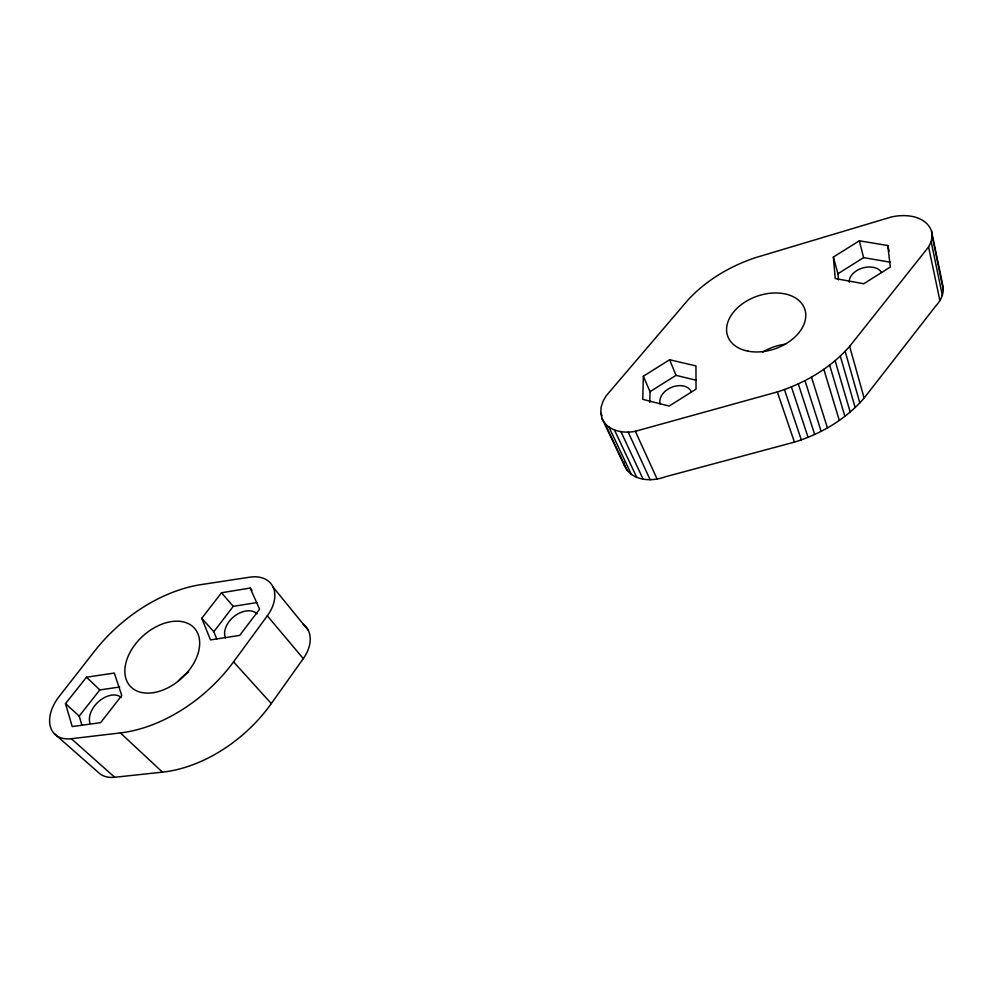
<?xml version="1.0" encoding="UTF-8"?>
<svg xmlns="http://www.w3.org/2000/svg" width="993" height="993" viewBox="0 0 993 993"><rect width="100%" height="100%" fill="white"/><g stroke="black" fill="none" stroke-linecap="round" stroke-linejoin="round"><path stroke-width="1.49" d="M649.794 402.438L650.03 391.676L643.352 376.223L669.642 359.739L695.956 365.921L696.043 389.144L669.121 406.075L642.756 399.323L643.352 376.223M600.753 412.927L601.125 407.105L603.061 401.16L606.251 395.723L688.31 299.601C706.47 280.1 730.091 266.186 755.239 257.733L891.379 216.971C905.479 213.768 925.426 215.456 931.508 230.873L942.655 284.693C944.79 292.575 941.016 300.544 935.605 306.179L864.133 398.069C845.924 419.245 820.975 433.929 794.437 442.121L664.938 476.888C651.234 482.114 631.25 480.811 624.498 465.717L601.969 418.363L600.753 412.927L602.068 415.707M601.969 418.363C607.406 430.95 623.17 433.792 635.346 431.285L777.32 391.937C804.727 383.236 830.558 368.105 849.636 346.358L928.579 246.947L931.149 241.733L932.191 236.173L931.508 230.873M54.491 733.839L98.158 772.269A35.649 23.857 -45.2 0 0 114.729 777.271L162.467 772.144A121.481 82.059 -42.1 0 0 271.3 703.578L303.299 658.62A34.569 24.242 -40.1 0 0 303.113 623.952M71.335 738.718L120.389 732.921A125.974 82.047 -41.4 0 0 233.554 661.859L267.316 615.809A35.86 24.266 -39.4 0 0 249.851 577.181L201.48 584.542A132.094 89.246 -43 0 0 94.211 651.569L59.146 696.49A37.002 23.882 -44.3 0 0 71.335 738.718L114.729 777.271M216.747 638.933L213.818 631.759L233.256 606.363L257.15 602.528M250.137 588.055L259.595 609.131L239.71 635.408L210.491 639.902L201.753 618.329L221.513 592.759L250.137 588.055L252.048 590.339M81.761 724.691L79.204 716.114L99.821 689.924L119.756 687.007M65.513 703.603L86.49 677.214L114.319 673.055L121.754 695.522L100.616 722.656L72.216 726.566L65.513 703.603L79.204 716.114M887.767 245.519L890.336 267.03L863.749 283.75L835.212 278.512L833.363 257.075L859.33 240.802L887.767 245.519L889.107 251.167M650.03 391.676L676.022 375.366L696.329 380.269M838.477 279.852L837.943 273.745L863.612 257.621L890.311 262.226M120.389 732.921L162.467 772.144M86.49 677.214L99.821 689.924M233.554 661.859L271.3 703.578M201.753 618.329L213.818 631.759M221.513 592.759L233.256 606.363M267.316 615.809L303.299 658.62M273.05 587.086L308.339 630.344M604.749 423.179L627.253 470.521M608.97 427.127L631.411 474.493M614.468 430.031L636.774 477.447M620.973 431.732L643.129 479.222M628.209 432.141L650.154 479.743M635.346 431.285L657.081 478.998M669.642 359.739L676.022 375.366M777.32 391.937L794.437 442.121M784.42 389.554L801.301 439.862M791.409 386.86L808.054 437.305M798.273 383.881L814.682 434.462M804.975 380.629L821.149 431.334M811.492 377.104L827.417 427.946M823.83 369.322L839.321 420.424M829.627 365.089L844.894 416.315M835.113 360.658L850.182 412.008M840.301 356.053L855.159 407.527M845.142 351.274L859.814 402.86M849.636 346.358L864.133 398.069M833.363 257.075L837.943 273.745M859.33 240.802L863.612 257.621M623.554 461.658L624.498 465.717M928.579 246.947L939.912 300.631M931.149 241.733L942.369 295.492M932.191 236.173L943.35 289.981M660.345 404.288A16.695 11.767 -22.8 0 1 671.839 387.208A16.695 11.767 -22.8 0 1 691.413 392.061M849.288 282.223A17.018 11.333 -16.3 0 1 862.545 268.036A17.018 11.333 -16.3 0 1 881.573 272.529M762.562 352.242A39.422 27.73 -18.8 0 1 785.438 344.223M225.423 637.903A20.108 13.728 -40.1 0 1 234.621 616.045A20.108 13.728 -40.1 0 1 257.088 613.823M89.891 722.892A20.654 13.542 -44.3 0 1 99.697 700.686A20.654 13.542 -44.3 0 1 121.332 697.57M178.293 680.999A41.694 28.636 -42.9 0 1 188.558 671.876M748.039 351.174A40.837 27.779 -19.4 0 0 805.733 313.999A40.837 27.779 -19.4 0 0 744.738 302.22A40.837 27.779 -19.4 0 0 748.039 351.174M153.89 692.58A43.27 28.66 -42.1 0 0 198.041 634.08A43.27 28.66 -42.1 0 0 134.874 644.792A43.27 28.66 -42.1 0 0 153.89 692.58"/></g></svg>
